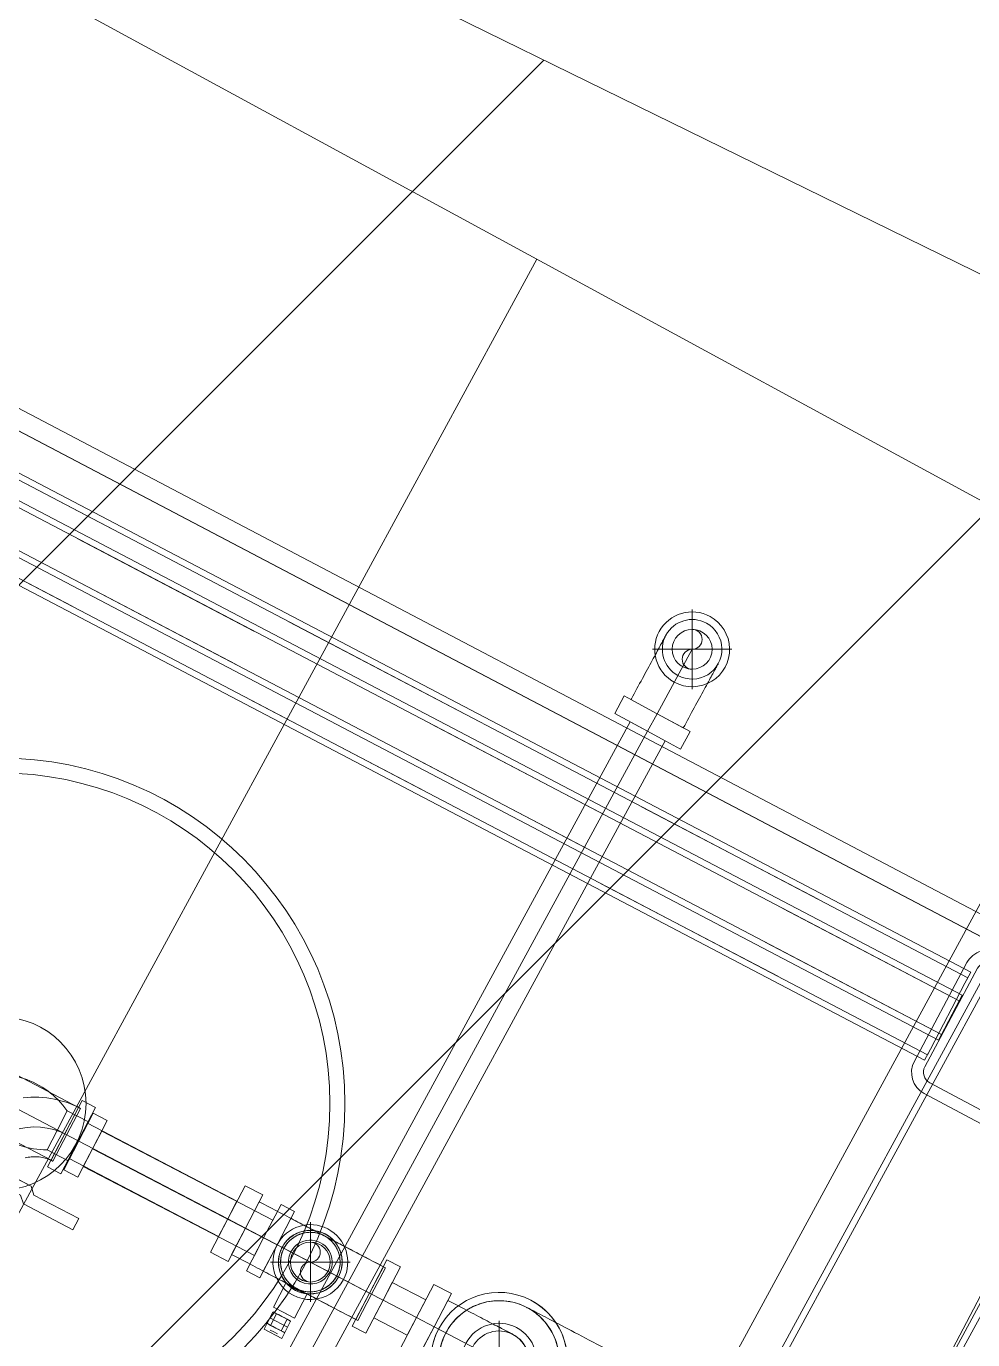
# Model space of a CAD drawing. Header units: metres. Extents: x -207 to 246, y -187 to 169.
# Drawn here: x 11.99 to 12.465, y 98.715 to 99.375 of the extents above; entities that cross this region are included whole.
import ezdxf

# ---------------------------------------------------------------- set-up
doc = ezdxf.new("R2010")
doc.units = ezdxf.units.M
doc.linetypes.add('Hidden', pattern=[0.007144, 0.004763, -0.002381])
for name, color, linetype, lineweight in [('A-FLOR', 7, 'Continuous', 9), ('A-ROOF', 7, 'Continuous', 9), ('A-ROOF-PATT', 7, 'Continuous', 9), ('E-ELEC-EQPM', 7, 'Continuous', 9), ('I-WALL', 7, 'Continuous', 9), ('M-EQPM', 7, 'Continuous', 9), ('P-PIPE', 7, 'Continuous', 9), ('P-PIPE-CNTR', 7, 'Continuous', 9), ('S-BEAM', 7, 'Continuous', 9), ('S-COLS', 7, 'Continuous', 9)]:
    doc.layers.add(name, color=color, linetype=linetype, lineweight=lineweight)
doc.layers.add('PR10-ARQ-PL-001-Emplazamiento-C-1_dwg', color=7, linetype='Continuous', lineweight=9, true_color=0x767676)

# ---------------------------------------------------------------- blocks, each defined once
blk = doc.blocks.new('FCA_N_Columna de acero - 80 x 80 mm-2117978-PLANTA SUPERFICIES')
at = {"layer": 'S-COLS'}
for p, q in [((-0.028, 0.04), (0.028, 0.04)), ((-0.028, 0.04), (0.028, 0.04)), ((0.028, 0.034), (-0.028, 0.034)), ((0.028, 0.034), (-0.028, 0.034)), ((-0.04, -0.028), (-0.04, 0.028)), ((-0.04, -0.028), (-0.04, 0.028)), ((-0.034, 0.028), (-0.034, -0.028)), ((-0.034, 0.028), (-0.034, -0.028)), ((0.034, -0.028), (0.034, 0.028)), ((0.034, -0.028), (0.034, 0.028)), ((0.04, 0.028), (0.04, -0.028)), ((0.04, 0.028), (0.04, -0.028)), ((-0.028, -0.034), (0.028, -0.034)), ((-0.028, -0.034), (0.028, -0.034)), ((0.028, -0.04), (-0.028, -0.04)), ((0.028, -0.04), (-0.028, -0.04))]:
    blk.add_line(p, q, dxfattribs=at)
for centre, radius, start, end in [((-0.028, 0.028), 0.012, 90, 180), ((-0.028, 0.028), 0.012, 90, 180), ((0.028, 0.028), 0.012, 360, 90), ((0.028, 0.028), 0.012, 360, 90), ((-0.028, 0.028), 0.006, 90, 180), ((-0.028, 0.028), 0.006, 90, 180), ((0.028, 0.028), 0.006, 360, 90), ((0.028, 0.028), 0.006, 360, 90), ((-0.028, -0.028), 0.012, 180, 270), ((-0.028, -0.028), 0.012, 180, 270), ((-0.028, -0.028), 0.006, 180, 270), ((-0.028, -0.028), 0.006, 180, 270), ((0.028, -0.028), 0.012, 270, 360), ((0.028, -0.028), 0.006, 270, 360), ((0.028, -0.028), 0.012, 270, 360), ((0.028, -0.028), 0.006, 270, 360)]:
    blk.add_arc(centre, radius, start, end, dxfattribs=at)
blk = doc.blocks.new('M_HSS Rectangular - HSS50_8X25_4X3_2-2119583-PLANTA SUPERFICIES')
at = {"layer": 'S-BEAM'}
for p, q in [((1.1933, 0.0127), (-1.1918, 0.0127)), ((1.1933, 0.00952), (-1.1918, 0.00952)), ((1.1933, 0.00634), (1.1933, 0.0127)), ((1.1933, 0.00634), (1.1933, 0.0127)), ((1.1933, 0.00952), (1.1933, 0.00634)), ((1.1933, 0.00952), (1.1933, 0.00634)), ((1.1933, -0.00634), (1.1933, 0.00634)), ((1.1933, 0.00634), (1.1933, -0.00634)), ((1.1933, 0.00634), (1.1933, -0.00634)), ((1.1933, -0.00634), (1.1933, 0.00634)), ((1.1933, -0.0127), (1.1933, -0.00634)), ((1.1933, -0.0127), (1.1933, -0.00634)), ((1.1933, -0.00634), (1.1933, -0.00952)), ((1.1933, -0.00634), (1.1933, -0.00952)), ((-1.1918, -0.00952), (1.1933, -0.00952)), ((-1.1918, -0.0127), (1.1933, -0.0127))]:
    blk.add_line(p, q, dxfattribs=at)
at = {"layer": 'S-BEAM', "linetype": 'Hidden'}
for p, q in [((1.1933, 0.00952), (-1.1918, 0.00952)), ((1.1933, -0.00952), (-1.1918, -0.00952))]:
    blk.add_line(p, q, dxfattribs=at)
blk = doc.blocks.new('M_HSS Rectangular - 8 x 8 cm-V72-PLANTA SUPERFICIES')
at = {"layer": 'S-BEAM'}
for p, q in [((12.58922, 99.11646), (11.43282, 96.9891)), ((12.5891, 99.10958), (11.43269, 96.98221)), ((11.49739, 96.94704), (12.65379, 99.07441)), ((11.5031, 96.95089), (12.65951, 99.07826))]:
    blk.add_line(p, q, dxfattribs=at)
blk = doc.blocks.new('M_HSS Rectangular - 5 x 5 cm-2120839-PLANTA SUPERFICIES')
at = {"layer": 'S-BEAM'}
for p, q in [((1.1932, 0.025), (-1.1917, 0.025)), ((-1.1917, 0.025), (-1.1917, 0.01864)), ((-1.1917, 0.025), (-1.1917, 0.01864)), ((1.1932, 0.02182), (-1.1917, 0.02182)), ((-1.1917, 0.01864), (-1.1917, 0.02182)), ((-1.1917, 0.01864), (-1.1917, 0.02182)), ((-1.1917, -0.01864), (-1.1917, 0.01864)), ((-1.1917, 0.01864), (-1.1917, -0.01864)), ((-1.1917, 0.01864), (-1.1917, -0.01864)), ((-1.1917, -0.01864), (-1.1917, 0.01864)), ((-1.1917, -0.01864), (-1.1917, -0.025)), ((-1.1917, -0.01864), (-1.1917, -0.025)), ((-1.1917, -0.02182), (-1.1917, -0.01864)), ((-1.1917, -0.02182), (-1.1917, -0.01864)), ((-1.1917, -0.02182), (1.1932, -0.02182)), ((-1.1917, -0.025), (1.1932, -0.025))]:
    blk.add_line(p, q, dxfattribs=at)
at = {"layer": 'S-BEAM', "linetype": 'Hidden'}
for p, q in [((1.1932, 0.02182), (-1.1917, 0.02182)), ((1.1932, -0.02182), (-1.1917, -0.02182))]:
    blk.add_line(p, q, dxfattribs=at)
blk = doc.blocks.new('Plastico - Codo - PL - Codo-V77-PLANTA SUPERFICIES')
at = {"layer": 'P-PIPE'}
for p, q in [((12.0994, 98.79275), (12.09069, 98.77609)), ((12.10826, 98.78812), (12.0994, 98.79275)), ((12.09956, 98.77146), (12.10826, 98.78812)), ((12.10648, 98.78471), (12.09956, 98.77146)), ((12.09069, 98.77609), (12.08199, 98.75943)), ((12.09085, 98.75479), (12.09956, 98.77146)), ((12.09956, 98.77146), (12.09263, 98.75821)), ((12.08199, 98.75943), (12.09085, 98.75479))]:
    blk.add_line(p, q, dxfattribs=at)
at = {"layer": 'P-PIPE', "flags": 128}
for points in [[(12.10648, 98.78471), (12.10779, 98.78402), (12.10909, 98.78334), (12.11039, 98.78267), (12.11168, 98.78199), (12.11296, 98.78132), (12.11424, 98.78065), (12.1155, 98.77999), (12.11675, 98.77934), (12.11798, 98.7787), (12.11919, 98.77807), (12.12038, 98.77744), (12.12155, 98.77683), (12.12269, 98.77624), (12.12381, 98.77565), (12.1249, 98.77508), (12.12597, 98.77452), (12.127, 98.77399), (12.128, 98.77346), (12.12896, 98.77296), (12.12989, 98.77248), (12.13078, 98.77201), (12.13163, 98.77157), (12.13244, 98.77114), (12.13321, 98.77074), (12.13394, 98.77036), (12.13462, 98.77), (12.13526, 98.76967), (12.13585, 98.76936), (12.1364, 98.76908), (12.13689, 98.76882), (12.13734, 98.76858), (12.13774, 98.76837), (12.13809, 98.76819), (12.13839, 98.76803), (12.13863, 98.76791), (12.13883, 98.7678), (12.13898, 98.76773), (12.13907, 98.76768), (12.13911, 98.76766)], [(12.11894, 98.76133), (12.11922, 98.76186), (12.11953, 98.76237), (12.11986, 98.76287), (12.12021, 98.76335), (12.12058, 98.76383), (12.12096, 98.76428), (12.12137, 98.76472), (12.12179, 98.76515), (12.12222, 98.76555), (12.12268, 98.76594), (12.12315, 98.76632), (12.12363, 98.76667), (12.12413, 98.767), (12.12464, 98.76731), (12.12516, 98.7676), (12.12569, 98.76787), (12.12624, 98.76812), (12.12679, 98.76835), (12.12735, 98.76855), (12.12792, 98.76874), (12.1285, 98.76889), (12.12908, 98.76903), (12.12967, 98.76914), (12.13026, 98.76923), (12.13085, 98.7693), (12.13145, 98.76934), (12.13205, 98.76936), (12.13265, 98.76935), (12.13324, 98.76932), (12.13384, 98.76927), (12.13443, 98.76919), (12.13502, 98.76909), (12.1356, 98.76896), (12.13618, 98.76881), (12.13676, 98.76864), (12.13732, 98.76845), (12.13788, 98.76823), (12.13843, 98.76799), (12.13897, 98.76773), (12.13911, 98.76766)], [(12.13911, 98.76766), (12.13963, 98.76737), (12.14015, 98.76706), (12.14065, 98.76673), (12.14113, 98.76638), (12.1416, 98.76602), (12.14206, 98.76563), (12.1425, 98.76523), (12.14293, 98.76481), (12.14333, 98.76437), (12.14372, 98.76392), (12.14409, 98.76345), (12.14445, 98.76296), (12.14478, 98.76247), (12.14509, 98.76196), (12.14538, 98.76143), (12.14565, 98.7609), (12.1459, 98.76036), (12.14613, 98.7598), (12.14633, 98.75924), (12.14651, 98.75867), (12.14667, 98.7581), (12.14681, 98.75751), (12.14692, 98.75693), (12.14701, 98.75633), (12.14708, 98.75574), (12.14712, 98.75514), (12.14714, 98.75455), (12.14713, 98.75395), (12.1471, 98.75335), (12.14704, 98.75276), (12.14697, 98.75216), (12.14686, 98.75157), (12.14674, 98.75099), (12.14659, 98.75041), (12.14642, 98.74984), (12.14623, 98.74927), (12.14601, 98.74871), (12.14577, 98.74817), (12.14551, 98.74763), (12.14544, 98.74748)], [(12.12526, 98.74116), (12.12524, 98.74117), (12.12516, 98.74121), (12.12503, 98.74128), (12.12485, 98.74137), (12.12461, 98.7415), (12.12433, 98.74165), (12.12399, 98.74182), (12.12361, 98.74202), (12.12317, 98.74225), (12.12269, 98.7425), (12.12215, 98.74278), (12.12158, 98.74308), (12.12095, 98.74341), (12.12028, 98.74376), (12.11956, 98.74413), (12.11881, 98.74453), (12.118, 98.74495), (12.11716, 98.74539), (12.11628, 98.74585), (12.11537, 98.74633), (12.11441, 98.74683), (12.11342, 98.74734), (12.1124, 98.74788), (12.11135, 98.74843), (12.11026, 98.74899), (12.10915, 98.74958), (12.10801, 98.75017), (12.10685, 98.75078), (12.10566, 98.7514), (12.10446, 98.75203), (12.10323, 98.75267), (12.10199, 98.75332), (12.10073, 98.75398), (12.09946, 98.75464), (12.09818, 98.75531), (12.09689, 98.75598), (12.09559, 98.75666), (12.09429, 98.75734), (12.09299, 98.75802), (12.09263, 98.75821)], [(12.12526, 98.74116), (12.12474, 98.74144), (12.12423, 98.74175), (12.12373, 98.74208), (12.12324, 98.74243), (12.12277, 98.7428), (12.12231, 98.74318), (12.12187, 98.74359), (12.12145, 98.74401), (12.12104, 98.74445), (12.12065, 98.7449), (12.12028, 98.74537), (12.11993, 98.74585), (12.11959, 98.74635), (12.11928, 98.74686), (12.11899, 98.74738), (12.11872, 98.74791), (12.11847, 98.74846), (12.11824, 98.74901), (12.11804, 98.74957), (12.11786, 98.75014), (12.1177, 98.75072), (12.11756, 98.7513), (12.11745, 98.75189), (12.11736, 98.75248), (12.1173, 98.75307), (12.11725, 98.75367), (12.11724, 98.75427), (12.11724, 98.75487), (12.11727, 98.75546), (12.11733, 98.75606), (12.11741, 98.75665), (12.11751, 98.75724), (12.11763, 98.75783), (12.11778, 98.75841), (12.11795, 98.75898), (12.11815, 98.75954), (12.11836, 98.7601), (12.1186, 98.76065), (12.11886, 98.76119), (12.11894, 98.76133)], [(12.14544, 98.74748), (12.14515, 98.74696), (12.14484, 98.74645), (12.14451, 98.74595), (12.14416, 98.74546), (12.1438, 98.74499), (12.14341, 98.74453), (12.14301, 98.74409), (12.14259, 98.74367), (12.14215, 98.74326), (12.14169, 98.74287), (12.14123, 98.7425), (12.14074, 98.74215), (12.14024, 98.74181), (12.13973, 98.7415), (12.13921, 98.74121), (12.13868, 98.74094), (12.13814, 98.74069), (12.13758, 98.74046), (12.13702, 98.74026), (12.13645, 98.74008), (12.13587, 98.73992), (12.13529, 98.73978), (12.1347, 98.73967), (12.13411, 98.73958), (12.13352, 98.73952), (12.13292, 98.73948), (12.13232, 98.73946), (12.13173, 98.73946), (12.13113, 98.73949), (12.13053, 98.73955), (12.12994, 98.73963), (12.12935, 98.73973), (12.12877, 98.73985), (12.12819, 98.74), (12.12762, 98.74017), (12.12705, 98.74037), (12.12649, 98.74058), (12.12594, 98.74082), (12.12541, 98.74108), (12.12526, 98.74116)]]:
    blk.add_lwpolyline(points, dxfattribs=at)
at = {"layer": 'P-PIPE'}
for radius, start, end in [(0.0188, 332.41132, 152.41132), (0.0188, 332.41132, 152.41132), (0.01495, 332.41132, 152.41132), (0.0188, 152.41132, 332.41132), (0.0188, 152.41132, 332.41132), (0.01495, 152.41132, 332.41132)]:
    blk.add_arc((12.13219, 98.75441), radius, start, end, dxfattribs=at)
blk = doc.blocks.new('Plastico - Codo - PL - Codo-V78-PLANTA SUPERFICIES')
at = {"layer": 'P-PIPE'}
for p, q in [((12.19418, 98.74322), (12.18548, 98.72656)), ((12.20305, 98.73859), (12.19418, 98.74322)), ((12.19434, 98.72193), (12.20305, 98.73859)), ((12.20126, 98.73518), (12.19434, 98.72193)), ((12.18548, 98.72656), (12.17677, 98.7099)), ((12.18563, 98.70527), (12.19434, 98.72193)), ((12.19434, 98.72193), (12.18742, 98.70868)), ((12.17677, 98.7099), (12.18563, 98.70527))]:
    blk.add_line(p, q, dxfattribs=at)
at = {"layer": 'P-PIPE', "flags": 128}
for points in [[(12.23389, 98.71813), (12.23387, 98.71814), (12.23379, 98.71818), (12.23366, 98.71825), (12.23348, 98.71835), (12.23324, 98.71847), (12.23296, 98.71862), (12.23262, 98.71879), (12.23224, 98.719), (12.2318, 98.71922), (12.23132, 98.71948), (12.23079, 98.71975), (12.23021, 98.72006), (12.22958, 98.72038), (12.22891, 98.72073), (12.22819, 98.72111), (12.22744, 98.7215), (12.22664, 98.72192), (12.22579, 98.72236), (12.22491, 98.72282), (12.224, 98.7233), (12.22304, 98.7238), (12.22205, 98.72432), (12.22103, 98.72485), (12.21998, 98.7254), (12.21889, 98.72597), (12.21778, 98.72655), (12.21664, 98.72714), (12.21548, 98.72775), (12.21429, 98.72837), (12.21309, 98.729), (12.21186, 98.72964), (12.21062, 98.73029), (12.20936, 98.73095), (12.20809, 98.73161), (12.20681, 98.73228), (12.20552, 98.73296), (12.20422, 98.73363), (12.20292, 98.73431), (12.20162, 98.73499), (12.20126, 98.73518)], [(12.18742, 98.70868), (12.18872, 98.708), (12.19003, 98.70732), (12.19132, 98.70664), (12.19262, 98.70596), (12.1939, 98.70529), (12.19517, 98.70463), (12.19643, 98.70397), (12.19768, 98.70332), (12.19891, 98.70267), (12.20012, 98.70204), (12.20132, 98.70142), (12.20248, 98.70081), (12.20363, 98.70021), (12.20475, 98.69962), (12.20584, 98.69905), (12.2069, 98.6985), (12.20793, 98.69796), (12.20893, 98.69744), (12.2099, 98.69693), (12.21082, 98.69645), (12.21171, 98.69598), (12.21257, 98.69554), (12.21338, 98.69511), (12.21415, 98.69471), (12.21487, 98.69433), (12.21556, 98.69398), (12.21619, 98.69364), (12.21679, 98.69333), (12.21733, 98.69305), (12.21783, 98.69279), (12.21828, 98.69255), (12.21868, 98.69235), (12.21902, 98.69216), (12.21932, 98.69201), (12.21957, 98.69188), (12.21977, 98.69177), (12.21991, 98.6917), (12.22, 98.69165), (12.22004, 98.69163)]]:
    blk.add_lwpolyline(points, dxfattribs=at)
at = {"layer": 'P-PIPE'}
for radius, start, end in [(0.0188, 332.41132, 152.41132), (0.0188, 332.41132, 152.41132), (0.01495, 332.41132, 152.41132), (0.0188, 152.41132, 332.41132), (0.0188, 152.41132, 332.41132), (0.01495, 152.41132, 332.41132)]:
    blk.add_arc((12.22697, 98.70488), radius, start, end, dxfattribs=at)
blk = doc.blocks.new('Plastico - Codo - PL - Codo-2167940-PLANTA SUPERFICIES')
at = {"layer": 'P-PIPE'}
for p, q in [((12.29493, 98.70808), (12.27904, 98.67767)), ((12.31182, 98.69926), (12.29493, 98.70808)), ((12.29301, 98.7044), (12.27904, 98.67767)), ((12.29592, 98.66885), (12.31182, 98.69926)), ((12.27904, 98.67767), (12.26315, 98.64726)), ((12.27904, 98.67767), (12.26507, 98.65094)), ((12.28003, 98.63843), (12.29592, 98.66885)), ((12.26315, 98.64726), (12.28003, 98.63843))]:
    blk.add_line(p, q, dxfattribs=at)
at = {"layer": 'P-PIPE', "flags": 128}
for points in [[(12.20024, 98.71885), (12.20082, 98.71991), (12.20144, 98.72094), (12.2021, 98.72195), (12.2028, 98.72293), (12.20354, 98.72388), (12.20432, 98.7248), (12.20514, 98.72569), (12.20599, 98.72655), (12.20687, 98.72737), (12.20779, 98.72816), (12.20873, 98.7289), (12.20971, 98.72961), (12.21071, 98.73028), (12.21174, 98.73091), (12.21279, 98.7315), (12.21387, 98.73205), (12.21497, 98.73255), (12.21608, 98.73301), (12.21722, 98.73342), (12.21837, 98.73379), (12.21953, 98.73411), (12.2207, 98.73438), (12.22189, 98.73461), (12.22308, 98.73479), (12.22428, 98.73492), (12.22548, 98.73501), (12.22669, 98.73504), (12.2279, 98.73503), (12.2291, 98.73497), (12.2303, 98.73486), (12.2315, 98.7347), (12.23269, 98.7345), (12.23387, 98.73424), (12.23504, 98.73394), (12.23619, 98.7336), (12.23733, 98.73321), (12.23846, 98.73277), (12.23956, 98.73229), (12.24065, 98.73176), (12.24094, 98.73161)], [(12.24094, 98.73161), (12.242, 98.73103), (12.24303, 98.73041), (12.24404, 98.72975), (12.24502, 98.72905), (12.24597, 98.7283), (12.24689, 98.72753), (12.24778, 98.72671), (12.24864, 98.72586), (12.24946, 98.72498), (12.25025, 98.72406), (12.25099, 98.72312), (12.2517, 98.72214), (12.25237, 98.72114), (12.253, 98.72011), (12.25359, 98.71906), (12.25414, 98.71798), (12.25464, 98.71688), (12.2551, 98.71577), (12.25551, 98.71463), (12.25588, 98.71348), (12.2562, 98.71232), (12.25647, 98.71115), (12.2567, 98.70996), (12.25688, 98.70877), (12.25701, 98.70757), (12.2571, 98.70637), (12.25713, 98.70516), (12.25712, 98.70395), (12.25706, 98.70275), (12.25695, 98.70155), (12.25679, 98.70035), (12.25658, 98.69916), (12.25633, 98.69798), (12.25603, 98.69681), (12.25569, 98.69566), (12.2553, 98.69452), (12.25486, 98.69339), (12.25438, 98.69229), (12.25385, 98.6912), (12.2537, 98.69091)], [(12.24094, 98.73161), (12.24098, 98.73159), (12.2411, 98.73153), (12.24131, 98.73142), (12.2416, 98.73126), (12.24198, 98.73107), (12.24243, 98.73083), (12.24297, 98.73055), (12.24358, 98.73023), (12.24428, 98.72987), (12.24505, 98.72946), (12.2459, 98.72902), (12.24682, 98.72854), (12.24782, 98.72802), (12.24889, 98.72746), (12.25003, 98.72686), (12.25124, 98.72623), (12.25252, 98.72556), (12.25386, 98.72486), (12.25527, 98.72413), (12.25673, 98.72336), (12.25825, 98.72256), (12.25983, 98.72174), (12.26146, 98.72089), (12.26315, 98.72001), (12.26487, 98.7191), (12.26665, 98.71818), (12.26847, 98.71723), (12.27032, 98.71626), (12.27221, 98.71527), (12.27414, 98.71426), (12.2761, 98.71324), (12.27808, 98.7122), (12.28009, 98.71116), (12.28211, 98.7101), (12.28416, 98.70903), (12.28622, 98.70795), (12.28829, 98.70687), (12.29036, 98.70579), (12.29245, 98.7047), (12.29301, 98.7044)], [(12.213, 98.67815), (12.21194, 98.67873), (12.21091, 98.67935), (12.2099, 98.68001), (12.20892, 98.68071), (12.20797, 98.68145), (12.20705, 98.68223), (12.20616, 98.68305), (12.2053, 98.6839), (12.20448, 98.68478), (12.20369, 98.6857), (12.20294, 98.68664), (12.20223, 98.68762), (12.20156, 98.68862), (12.20093, 98.68965), (12.20035, 98.6907), (12.1998, 98.69178), (12.1993, 98.69288), (12.19884, 98.69399), (12.19843, 98.69513), (12.19806, 98.69628), (12.19774, 98.69744), (12.19747, 98.69861), (12.19724, 98.6998), (12.19706, 98.70099), (12.19693, 98.70219), (12.19684, 98.70339), (12.19681, 98.7046), (12.19682, 98.70581), (12.19688, 98.70701), (12.19699, 98.70821), (12.19715, 98.70941), (12.19735, 98.7106), (12.19761, 98.71178), (12.19791, 98.71295), (12.19825, 98.7141), (12.19864, 98.71524), (12.19908, 98.71637), (12.19956, 98.71747), (12.20009, 98.71856), (12.20024, 98.71885)], [(12.2537, 98.69091), (12.25312, 98.68985), (12.2525, 98.68882), (12.25184, 98.68781), (12.25114, 98.68683), (12.25039, 98.68588), (12.24962, 98.68496), (12.2488, 98.68407), (12.24795, 98.68321), (12.24707, 98.68239), (12.24615, 98.6816), (12.24521, 98.68085), (12.24423, 98.68014), (12.24323, 98.67947), (12.2422, 98.67884), (12.24115, 98.67826), (12.24007, 98.67771), (12.23897, 98.67721), (12.23786, 98.67675), (12.23672, 98.67634), (12.23557, 98.67597), (12.23441, 98.67565), (12.23324, 98.67538), (12.23205, 98.67515), (12.23086, 98.67497), (12.22966, 98.67484), (12.22846, 98.67475), (12.22725, 98.67472), (12.22604, 98.67473), (12.22484, 98.67479), (12.22364, 98.6749), (12.22244, 98.67506), (12.22125, 98.67526), (12.22007, 98.67552), (12.2189, 98.67582), (12.21775, 98.67616), (12.21661, 98.67655), (12.21548, 98.67699), (12.21438, 98.67747), (12.21329, 98.678), (12.213, 98.67815)], [(12.26507, 98.65094), (12.26299, 98.65203), (12.26091, 98.65311), (12.25884, 98.6542), (12.25677, 98.65527), (12.25473, 98.65634), (12.25269, 98.65741), (12.25068, 98.65846), (12.24869, 98.6595), (12.24673, 98.66052), (12.24479, 98.66153), (12.24289, 98.66253), (12.24103, 98.6635), (12.2392, 98.66446), (12.23741, 98.66539), (12.23567, 98.6663), (12.23397, 98.66719), (12.23233, 98.66805), (12.23074, 98.66888), (12.2292, 98.66968), (12.22772, 98.67046), (12.2263, 98.6712), (12.22494, 98.67191), (12.22364, 98.67259), (12.22242, 98.67323), (12.22126, 98.67383), (12.22017, 98.6744), (12.21915, 98.67493), (12.2182, 98.67543), (12.21733, 98.67588), (12.21654, 98.6763), (12.21582, 98.67667), (12.21519, 98.677), (12.21463, 98.6773), (12.21415, 98.67754), (12.21376, 98.67775), (12.21345, 98.67791), (12.21321, 98.67803), (12.21307, 98.67811), (12.213, 98.67814)]]:
    blk.add_lwpolyline(points, dxfattribs=at)
at = {"layer": 'P-PIPE'}
for radius, start, end in [(0.03432, 332.41132, 152.41132), (0.03432, 332.41132, 152.41132), (0.03016, 332.41132, 152.41132), (0.03432, 152.41132, 332.41132), (0.03432, 152.41132, 332.41132), (0.03016, 152.41132, 332.41132)]:
    blk.add_arc((12.22697, 98.70488), radius, start, end, dxfattribs=at)
blk = doc.blocks.new('Plastico - Reducción - PL - Reducción-2167946-PLANTA SUPERFICIES')
at = {"layer": 'P-PIPE'}
for radius, start, end in [(0.03432, 62.41132, 242.41132), (0.03432, 62.41132, 242.41132), (0.03016, 62.41132, 242.41132), (0.03432, 242.41132, 62.41132), (0.03432, 242.41132, 62.41132), (0.03016, 242.41132, 62.41132), (0.0188, 332.41132, 152.41132), (0.0188, 332.41132, 152.41132), (0.01495, 62.41132, 242.41132), (0.01495, 242.41132, 62.41132), (0.0188, 152.41132, 332.41132), (0.0188, 152.41132, 332.41132)]:
    blk.add_arc((12.22697, 98.70488), radius, start, end, dxfattribs=at)
blk = doc.blocks.new('M_Ball Valve - 50-150 mm - 20 mm-2169403-PLANTA SUPERFICIES')
at = {"layer": 'P-PIPE'}
for p, q in [((11.95918, 98.86237), (11.95181, 98.84817)), ((11.9589, 98.84448), (11.96628, 98.85868)), ((11.96628, 98.85868), (11.95918, 98.86237)), ((11.9589, 98.84448), (11.96398, 98.85425)), ((11.97462, 98.84872), (11.96398, 98.85425)), ((11.95181, 98.84817), (11.94443, 98.83397)), ((11.95153, 98.83029), (11.9589, 98.84448)), ((11.95383, 98.83472), (11.9589, 98.84448)), ((11.97462, 98.84872), (11.96955, 98.83895)), ((11.96955, 98.83895), (11.96448, 98.82919)), ((11.94443, 98.83397), (11.95153, 98.83029)), ((11.95383, 98.83472), (11.96448, 98.82919)), ((12.01012, 98.83028), (12.00505, 98.82052)), ((12.02077, 98.82475), (12.01012, 98.83028)), ((12.02308, 98.82918), (12.0157, 98.81498)), ((12.02077, 98.82475), (12.0157, 98.81498)), ((12.0228, 98.8113), (12.03017, 98.8255)), ((12.03017, 98.8255), (12.02308, 98.82918)), ((11.97483, 98.81873), (11.9688, 98.80712)), ((12.00505, 98.82052), (11.99998, 98.81075)), ((11.97944, 98.80159), (11.98548, 98.8132)), ((11.99998, 98.81075), (12.01063, 98.80522)), ((12.0157, 98.81498), (12.00833, 98.80079)), ((12.0157, 98.81498), (12.01063, 98.80522)), ((12.01542, 98.7971), (12.0228, 98.8113)), ((11.9688, 98.80712), (11.97944, 98.80159)), ((11.9688, 98.80712), (11.97944, 98.80159)), ((11.97311, 98.8024), (11.97044, 98.80378)), ((11.97311, 98.8024), (11.97044, 98.80378)), ((11.97589, 98.80343), (11.97234, 98.80528)), ((11.97589, 98.80343), (11.97234, 98.80528)), ((11.9674, 98.79793), (11.97006, 98.79654)), ((11.9674, 98.79793), (11.97006, 98.79654)), ((11.96829, 98.79747), (11.97184, 98.79562)), ((11.96829, 98.79747), (11.97184, 98.79562)), ((11.97311, 98.8024), (11.97006, 98.79654)), ((11.97006, 98.79654), (11.97311, 98.8024)), ((11.97012, 98.79666), (11.97305, 98.80229)), ((11.97305, 98.80229), (11.97012, 98.79666)), ((11.97488, 98.80148), (11.97133, 98.80332)), ((11.97488, 98.80148), (11.97133, 98.80332)), ((11.97311, 98.8024), (11.97305, 98.80229)), ((11.97305, 98.80229), (11.97311, 98.8024)), ((11.99196, 98.79247), (11.97305, 98.80229)), ((11.97311, 98.8024), (11.99202, 98.79258)), ((12.00833, 98.80079), (12.01542, 98.7971)), ((11.96727, 98.79551), (11.97082, 98.79367)), ((11.96727, 98.79551), (11.97082, 98.79367)), ((11.97012, 98.79666), (11.97006, 98.79654)), ((11.97006, 98.79654), (11.97012, 98.79666)), ((11.97006, 98.79654), (11.98664, 98.78793)), ((11.9867, 98.78804), (11.97012, 98.79666)), ((11.99196, 98.79247), (11.99337, 98.78802)), ((11.99337, 98.78802), (11.99196, 98.79247)), ((11.9867, 98.78804), (11.98811, 98.78359)), ((11.98811, 98.78359), (11.9867, 98.78804)), ((11.98811, 98.78359), (12.01297, 98.77068)), ((12.01297, 98.77068), (11.98811, 98.78359)), ((11.99337, 98.78802), (12.0159, 98.77632)), ((12.0159, 98.77632), (11.99337, 98.78802)), ((12.01297, 98.77068), (12.0159, 98.77632)), ((12.0159, 98.77632), (12.01297, 98.77068))]:
    blk.add_line(p, q, dxfattribs=at)
at = {"layer": 'P-PIPE', "flags": 128}
for points in [[(11.97462, 98.84872), (11.97634, 98.84869), (11.97806, 98.84859), (11.97977, 98.84843), (11.98148, 98.8482), (11.98317, 98.8479), (11.98485, 98.84753), (11.98652, 98.8471), (11.98816, 98.8466), (11.98979, 98.84603), (11.99139, 98.8454), (11.99296, 98.84471), (11.9945, 98.84395), (11.99602, 98.84313), (11.9975, 98.84225), (11.99894, 98.84132), (12.00034, 98.84033), (12.00171, 98.83928), (12.00303, 98.83818), (12.0043, 98.83702), (12.00553, 98.83582), (12.00671, 98.83457), (12.00784, 98.83327), (12.00891, 98.83193), (12.00994, 98.83054), (12.01012, 98.83028)], [(11.97483, 98.81873), (11.97345, 98.81976), (11.97211, 98.82084), (11.97081, 98.82197), (11.96957, 98.82316), (11.96837, 98.82439), (11.96722, 98.82567), (11.96612, 98.82699), (11.96508, 98.82836), (11.96448, 98.82919)], [(11.99998, 98.81075), (11.99826, 98.81078), (11.99654, 98.81088), (11.99483, 98.81104), (11.99313, 98.81127), (11.99143, 98.81157), (11.98975, 98.81194), (11.98809, 98.81237), (11.98644, 98.81287), (11.98548, 98.8132)]]:
    blk.add_lwpolyline(points, dxfattribs=at)
at = {"layer": 'P-PIPE'}
for points, knots in [([(11.98548, 98.8132), (11.98548, 98.8132), (11.98543, 98.81325), (11.98522, 98.81343), (11.98493, 98.81367), (11.98463, 98.81392), (11.98438, 98.81412), (11.98409, 98.81434), (11.98378, 98.81457), (11.98345, 98.81482), (11.98308, 98.81508), (11.98269, 98.81534), (11.98229, 98.81561), (11.98186, 98.81587), (11.98127, 98.81622), (11.9805, 98.81664), (11.97956, 98.81711), (11.97878, 98.81744), (11.97818, 98.81768), (11.97774, 98.81785), (11.97732, 98.818), (11.97693, 98.81814), (11.97655, 98.81825), (11.97621, 98.81836), (11.9759, 98.81845), (11.97553, 98.81855), (11.97516, 98.81865), (11.97489, 98.81872), (11.97483, 98.81874), (11.97483, 98.81873)], [-1, -1, -1, -1, -0.944444, -0.888889, -0.833333, -0.805556, -0.777778, -0.75, -0.722222, -0.694444, -0.666667, -0.638889, -0.611111, -0.583333, -0.555556, -0.5, -0.444444, -0.388889, -0.361111, -0.333333, -0.305556, -0.277778, -0.25, -0.222222, -0.194444, -0.166667, -0.111111, -0.055556, 0, 0, 0, 0]), ([(11.97483, 98.81873), (11.97483, 98.81874), (11.97489, 98.81872), (11.97516, 98.81865), (11.97553, 98.81855), (11.9759, 98.81845), (11.97621, 98.81836), (11.97655, 98.81825), (11.97693, 98.81814), (11.97732, 98.818), (11.97774, 98.81785), (11.97818, 98.81768), (11.97878, 98.81744), (11.97956, 98.81711), (11.9805, 98.81664), (11.98127, 98.81622), (11.98186, 98.81587), (11.98229, 98.81561), (11.98269, 98.81534), (11.98308, 98.81508), (11.98345, 98.81482), (11.98378, 98.81457), (11.98409, 98.81434), (11.98438, 98.81412), (11.98463, 98.81392), (11.98493, 98.81367), (11.98522, 98.81343), (11.98543, 98.81325), (11.98548, 98.8132), (11.98548, 98.8132)], [-1, -1, -1, -1, -0.944444, -0.888889, -0.833333, -0.805556, -0.777778, -0.75, -0.722222, -0.694444, -0.666667, -0.638889, -0.611111, -0.555556, -0.5, -0.444444, -0.416667, -0.388889, -0.361111, -0.333333, -0.305556, -0.277778, -0.25, -0.222222, -0.194444, -0.166667, -0.111111, -0.055556, 0, 0, 0, 0])]:
    blk.add_open_spline(points, degree=3, knots=knots, dxfattribs=at)
blk = doc.blocks.new('M_Ball Valve - 50-150 mm - 20 mm-V84-PLANTA SUPERFICIES')
at = {"layer": 'P-PIPE'}
for p, q in [((11.81739, 98.90235), (11.81078, 98.8902)), ((11.82133, 98.88447), (11.82793, 98.89662)), ((11.81078, 98.8902), (11.81606, 98.88733)), ((11.80898, 98.88478), (11.80594, 98.8792)), ((11.81055, 98.88768), (11.80752, 98.8821)), ((11.81055, 98.88768), (11.80898, 98.88478)), ((11.81776, 98.88), (11.80898, 98.88478)), ((11.80898, 98.88478), (11.81776, 98.88)), ((11.81237, 98.88683), (11.80922, 98.88103)), ((11.81055, 98.88768), (11.81237, 98.88683)), ((11.8194, 98.88301), (11.81061, 98.88779)), ((11.81501, 98.8854), (11.81237, 98.88683)), ((11.81501, 98.8854), (11.81326, 98.88635)), ((11.81501, 98.8854), (11.81326, 98.88635)), ((11.81606, 98.88733), (11.8143, 98.88829)), ((11.81449, 98.87817), (11.81764, 98.88397)), ((11.81675, 98.88445), (11.81501, 98.8854)), ((11.81675, 98.88445), (11.81501, 98.8854)), ((11.81764, 98.88397), (11.81501, 98.8854)), ((11.81606, 98.88733), (11.82133, 98.88447)), ((11.81781, 98.88638), (11.81606, 98.88733)), ((11.81631, 98.87732), (11.81934, 98.8829)), ((11.81764, 98.88397), (11.81934, 98.8829)), ((11.81776, 98.88), (11.81934, 98.8829)), ((11.80594, 98.8792), (11.80752, 98.8821)), ((11.80594, 98.8792), (11.81473, 98.87442)), ((11.81473, 98.87442), (11.80594, 98.8792)), ((11.80746, 98.88199), (11.81625, 98.87721)), ((11.80922, 98.88103), (11.80752, 98.8821)), ((11.80905, 98.87862), (11.8108, 98.87767)), ((11.80922, 98.88103), (11.81185, 98.8796)), ((11.81011, 98.88055), (11.81185, 98.8796)), ((11.81011, 98.88055), (11.81185, 98.8796)), ((11.8108, 98.87767), (11.81256, 98.87671)), ((11.81185, 98.8796), (11.8136, 98.87865)), ((11.81185, 98.8796), (11.8136, 98.87865)), ((11.81185, 98.8796), (11.81449, 98.87817)), ((11.81631, 98.87732), (11.81449, 98.87817)), ((11.81473, 98.87442), (11.81776, 98.88)), ((11.81631, 98.87732), (11.81473, 98.87442))]:
    blk.add_line(p, q, dxfattribs=at)
at = {"layer": 'P-PIPE', "flags": 128}
for points in [[(11.84371, 98.90485), (11.84401, 98.90542), (11.84428, 98.90599), (11.84452, 98.90658), (11.84475, 98.90718), (11.84495, 98.90778), (11.84512, 98.9084), (11.84527, 98.90902), (11.8454, 98.90964), (11.8455, 98.91027), (11.84557, 98.9109), (11.84562, 98.91154), (11.84564, 98.91218), (11.84564, 98.91281), (11.84562, 98.91345), (11.84556, 98.91409), (11.84549, 98.91472), (11.84538, 98.91535), (11.84526, 98.91597), (11.8451, 98.91659), (11.84493, 98.9172), (11.84472, 98.91781), (11.8445, 98.9184), (11.84425, 98.91899), (11.84398, 98.91957), (11.84368, 98.92013), (11.84336, 98.92068), (11.84302, 98.92122), (11.84266, 98.92175), (11.84228, 98.92226), (11.84188, 98.92275), (11.84146, 98.92323), (11.84102, 98.92369), (11.84056, 98.92413), (11.84008, 98.92456), (11.83959, 98.92496), (11.83908, 98.92535), (11.83856, 98.92571), (11.83802, 98.92606), (11.83747, 98.92638), (11.83691, 98.92668), (11.83634, 98.92695), (11.83575, 98.92721), (11.83516, 98.92744), (11.83455, 98.92764), (11.83394, 98.92782), (11.83332, 98.92798), (11.8327, 98.92811), (11.83207, 98.92822), (11.83144, 98.9283), (11.83081, 98.92836), (11.83017, 98.92839), (11.82953, 98.92839), (11.82889, 98.92837), (11.82826, 98.92833), (11.82763, 98.92826), (11.827, 98.92816), (11.82637, 98.92804), (11.82575, 98.92789), (11.82514, 98.92772), (11.82453, 98.92753), (11.82393, 98.92731), (11.82334, 98.92707), (11.82276, 98.9268), (11.82219, 98.92651), (11.82164, 98.9262), (11.8211, 98.92586), (11.82057, 98.92551), (11.82005, 98.92513), (11.81955, 98.92474), (11.81907, 98.92432), (11.8186, 98.92388), (11.81816, 98.92343), (11.81773, 98.92296), (11.81732, 98.92247), (11.81693, 98.92197), (11.81656, 98.92145), (11.81621, 98.92092), (11.81588, 98.92037), (11.81571, 98.92007)], [(11.81571, 98.92007), (11.81542, 98.9195), (11.81515, 98.91893), (11.8149, 98.91834), (11.81468, 98.91774), (11.81448, 98.91714), (11.81431, 98.91652), (11.81416, 98.9159), (11.81403, 98.91528), (11.81393, 98.91465), (11.81385, 98.91402), (11.81381, 98.91338), (11.81378, 98.91274), (11.81378, 98.91211), (11.81381, 98.91147), (11.81386, 98.91083), (11.81394, 98.9102), (11.81404, 98.90957), (11.81417, 98.90895), (11.81432, 98.90833), (11.8145, 98.90772), (11.8147, 98.90711), (11.81493, 98.90652), (11.81518, 98.90593), (11.81545, 98.90536), (11.81575, 98.90479), (11.81606, 98.90424), (11.8164, 98.9037), (11.81676, 98.90317), (11.81715, 98.90266), (11.81739, 98.90235)], [(11.82793, 98.89663), (11.82857, 98.89657), (11.8292, 98.89653), (11.82984, 98.89653), (11.83048, 98.89654), (11.83111, 98.89659), (11.83175, 98.89666), (11.83238, 98.89675), (11.833, 98.89687), (11.83363, 98.89701), (11.83424, 98.89718), (11.83485, 98.89738), (11.83545, 98.89759), (11.83604, 98.89783), (11.83662, 98.8981), (11.83719, 98.89839), (11.83774, 98.8987), (11.83829, 98.89903), (11.83882, 98.89938), (11.83933, 98.89976), (11.83983, 98.90015), (11.84032, 98.90057), (11.84078, 98.901), (11.84123, 98.90145), (11.84166, 98.90192), (11.84208, 98.90241), (11.84247, 98.90291), (11.84284, 98.90343), (11.84319, 98.90396), (11.84352, 98.90451), (11.84371, 98.90485)]]:
    blk.add_lwpolyline(points, dxfattribs=at)
at = {"layer": 'P-PIPE'}
for radius, start, end in [(0.016, 331.47654, 151.47654), (0.016, 331.47654, 151.47654), (0.016, 331.47654, 151.47654), (0.016, 331.47654, 151.47654), (0.011, 331.47654, 151.47654), (0.011, 331.47654, 151.47654), (0.011, 331.47654, 151.47654), (0.011, 331.47654, 151.47654), (0.016, 151.47654, 331.47654), (0.016, 151.47654, 331.47654), (0.016, 151.47654, 331.47654), (0.016, 151.47654, 331.47654), (0.011, 151.47654, 331.47654), (0.011, 151.47654, 331.47654), (0.011, 151.47654, 331.47654), (0.011, 151.47654, 331.47654)]:
    blk.add_arc((11.82971, 98.91246), radius, start, end, dxfattribs=at)
for points, knots in [([(11.8223, 98.89883), (11.822, 98.899), (11.82139, 98.89935), (11.82053, 98.89989), (11.81987, 98.90034), (11.81939, 98.90069), (11.81906, 98.90094), (11.81875, 98.90118), (11.81847, 98.90141), (11.81822, 98.90162), (11.818, 98.90181), (11.81782, 98.90197), (11.81766, 98.90211), (11.81754, 98.90222), (11.81743, 98.90232), (11.81739, 98.90235), (11.81739, 98.90235)], [-1, -1, -1, -1, -0.9444444, -0.8888889, -0.8333333, -0.8055556, -0.7777778, -0.75, -0.7222222, -0.6944444, -0.6666667, -0.6388889, -0.6111111, -0.5833333, -0.5555556, -0.5, -0.5, -0.5, -0.5]), ([(11.81739, 98.90235), (11.81739, 98.90235), (11.81744, 98.90231), (11.81761, 98.90215), (11.81782, 98.90197), (11.818, 98.90181), (11.81822, 98.90162), (11.81847, 98.90141), (11.81875, 98.90118), (11.81906, 98.90094), (11.81939, 98.90069), (11.81987, 98.90034), (11.82053, 98.89989), (11.82139, 98.89935), (11.822, 98.899), (11.8223, 98.89883)], [-0.5, -0.5, -0.5, -0.5, -0.4444444, -0.3888889, -0.3611111, -0.3333333, -0.3055556, -0.2777778, -0.25, -0.2222222, -0.1944444, -0.1666667, -0.1111111, -0.0555556, 0, 0, 0, 0]), ([(11.8223, 98.89883), (11.82261, 98.89867), (11.82324, 98.89835), (11.82416, 98.89791), (11.8249, 98.89761), (11.82545, 98.8974), (11.82585, 98.89725), (11.82621, 98.89713), (11.82656, 98.89702), (11.82687, 98.89692), (11.82714, 98.89684), (11.82738, 98.89677), (11.82765, 98.8967), (11.82787, 98.89664), (11.82793, 98.89662), (11.82793, 98.89662)], [-1, -1, -1, -1, -0.9444444, -0.8888889, -0.8333333, -0.8055556, -0.7777778, -0.75, -0.7222222, -0.6944444, -0.6666667, -0.6388889, -0.6111111, -0.5555556, -0.5, -0.5, -0.5, -0.5]), ([(11.82793, 98.89662), (11.82793, 98.89662), (11.82789, 98.89664), (11.82774, 98.89668), (11.82758, 98.89672), (11.82738, 98.89677), (11.82714, 98.89684), (11.82687, 98.89692), (11.82656, 98.89702), (11.82621, 98.89713), (11.82584, 98.89725), (11.82545, 98.8974), (11.8249, 98.89761), (11.82416, 98.89791), (11.82324, 98.89835), (11.82261, 98.89867), (11.8223, 98.89883)], [-0.5, -0.5, -0.5, -0.5, -0.4444444, -0.4166667, -0.3888889, -0.3611111, -0.3333333, -0.3055556, -0.2777778, -0.25, -0.2222222, -0.1944444, -0.1666667, -0.1111111, -0.0555556, 0, 0, 0, 0])]:
    blk.add_open_spline(points, degree=3, knots=knots, dxfattribs=at)
blk = doc.blocks.new('Mod-Gen-Bomba Oxig - Mod-Gen-Bomba Oxig-2171618-PLANTA SUPERFICIES')
at = {"layer": 'M-EQPM'}
for radius, start, end in [(0.17353, 360, 180), (0.17353, 360, 180), (0.16598, 360, 180), (0.16598, 360, 180), (0.04353, 360, 180), (0.04353, 360, 180), (0.17353, 180, 360), (0.17353, 180, 360), (0.16598, 180, 360), (0.16598, 180, 360), (0.04353, 180, 360), (0.04353, 180, 360)]:
    blk.add_arc((0, 0), radius, start, end, dxfattribs=at)
blk = doc.blocks.new('Mod-Gen-Tablero electrico 01 - Mod-Gen-Tablero electrico 01-2181935-PLANTA SUPERFICIES')
at = {"layer": 'E-ELEC-EQPM'}
for p, q in [((0.14762, 0), (-0.14762, 0)), ((-0.14762, 0), (0.14762, 0)), ((-0.14762, 0), (-0.14762, -0.2)), ((-0.14762, 0), (-0.14762, -0.2)), ((0.14762, -0.2), (0.14762, 0)), ((0.14762, 0), (0.14762, -0.2)), ((0.14762, -0.2), (-0.14762, -0.2)), ((-0.14762, -0.2), (0.14762, -0.2)), ((-0.09338, -0.2), (-0.0654, -0.2)), ((-0.06338, -0.2), (-0.0354, -0.2)), ((0.03833, -0.2), (0.06631, -0.2)), ((0.06833, -0.2), (0.09631, -0.2))]:
    blk.add_line(p, q, dxfattribs=at)
blk = doc.blocks.new('YADRAN_LASQUEMAS_ARQ_MO_006_E02_rvt-1-PLANTA SUPERFICIES')
at = {"layer": 'A-ROOF-PATT', "true_color": 0x008040}
h = blk.add_hatch(dxfattribs=at)
h.set_pattern_fill('FP_66', color=116, style=0, pattern_type=2)
h.set_pattern_definition([(241.477, (-33.576, 19.343), (0.3075189, -0.167129), [])])
h.paths.add_polyline_path([(13.59611, 95.63967), (14.80632, 97.86641), (10.40577, 100.25805), (9.63371, 98.8375), (9.67519, 98.84365), (9.79075, 98.84365), (9.79075, 97.70784), (9.85962, 97.67041), (10.96967, 97.67041), (10.96399, 97.55485), (10.94701, 97.44041), (10.9189, 97.32819), (10.87993, 97.21925), (10.84103, 97.13702), (10.96967, 97.06711)])
at = {"layer": 'A-FLOR'}
for p, q in [((10.29333, 100.0608), (14.69858, 97.74645)), ((14.69858, 97.74645), (10.29333, 100.0608))]:
    blk.add_line(p, q, dxfattribs=at)
at = {"layer": 'A-ROOF'}
for p, q in [((14.80632, 97.86641), (10.40577, 100.25805)), ((10.40577, 100.25805), (14.80632, 97.86641))]:
    blk.add_line(p, q, dxfattribs=at)
at = {"layer": 'I-WALL'}
for p, q in [((10.2981, 100.06959), (14.7122, 97.75059)), ((14.7122, 97.75059), (10.2981, 100.06959)), ((10.29333, 100.0608), (14.69858, 97.74645)), ((14.70743, 97.7418), (10.29333, 100.0608))]:
    blk.add_line(p, q, dxfattribs=at)
at = {"layer": 'P-PIPE'}
for p, q in [((12.29278, 99.02571), (12.06061, 98.59851)), ((12.30157, 99.02094), (12.29278, 99.02571)), ((12.30157, 99.02094), (12.29278, 99.02571)), ((12.07818, 98.58896), (12.31036, 99.01616)), ((12.31036, 99.01616), (12.30157, 99.02094)), ((12.31036, 99.01616), (12.30157, 99.02094)), ((12.01582, 98.83208), (11.96936, 98.85636)), ((11.95551, 98.82986), (12.00197, 98.80558)), ((12.0176, 98.83549), (12.00019, 98.80217)), ((12.0176, 98.83549), (12.00019, 98.80217)), ((12.01582, 98.83208), (12.00197, 98.80558)), ((12.01582, 98.83208), (12.00197, 98.80558)), ((12.00296, 98.80506), (12.01681, 98.83156)), ((12.00296, 98.80506), (12.01681, 98.83156)), ((12.00692, 98.79865), (12.02434, 98.83197)), ((12.00692, 98.79865), (12.02434, 98.83197)), ((12.02434, 98.83197), (12.0176, 98.83549)), ((12.02026, 98.82418), (12.01563, 98.81531)), ((12.02026, 98.82418), (12.01563, 98.81531)), ((12.09533, 98.78495), (12.02026, 98.82418)), ((12.02741, 98.82017), (12.0228, 98.8113)), ((12.02741, 98.82017), (12.0228, 98.8113)), ((12.11336, 98.77553), (12.02741, 98.82017)), ((12.01563, 98.81531), (12.011, 98.80645)), ((12.01563, 98.81531), (12.011, 98.80645)), ((12.0228, 98.8113), (12.01819, 98.80242)), ((12.0228, 98.8113), (12.01819, 98.80242)), ((12.011, 98.80645), (12.08606, 98.76722)), ((12.00019, 98.80217), (12.00692, 98.79865)), ((12.01819, 98.80242), (12.10414, 98.75778)), ((12.09069, 98.77609), (12.09533, 98.78495)), ((12.09069, 98.77609), (12.09533, 98.78495)), ((12.11746, 98.78331), (12.10875, 98.76665)), ((12.11549, 98.76313), (12.1242, 98.77979)), ((12.1242, 98.77979), (12.11746, 98.78331)), ((12.08606, 98.76722), (12.09069, 98.77609)), ((12.08606, 98.76722), (12.09069, 98.77609)), ((12.10875, 98.76665), (12.11336, 98.77553)), ((12.10875, 98.76665), (12.11336, 98.77553)), ((12.12241, 98.77638), (12.11549, 98.76313)), ((12.16887, 98.75211), (12.12241, 98.77638)), ((12.10875, 98.76665), (12.10005, 98.74999)), ((12.10414, 98.75778), (12.10875, 98.76665)), ((12.10414, 98.75778), (12.10875, 98.76665)), ((12.10678, 98.74647), (12.11549, 98.76313)), ((12.11549, 98.76313), (12.10857, 98.74988)), ((12.17066, 98.75552), (12.16195, 98.73885)), ((12.16887, 98.75211), (12.16195, 98.73885)), ((12.16294, 98.73834), (12.16986, 98.75159)), ((12.16868, 98.73534), (12.17739, 98.752)), ((12.17739, 98.752), (12.17066, 98.75552)), ((12.10005, 98.74999), (12.10678, 98.74647)), ((12.10857, 98.74988), (12.15503, 98.7256)), ((12.17332, 98.7442), (12.16868, 98.73534)), ((12.17332, 98.7442), (12.16868, 98.73534)), ((12.19011, 98.73542), (12.17332, 98.7442)), ((12.16195, 98.73885), (12.15324, 98.72219)), ((12.16195, 98.73885), (12.15503, 98.7256)), ((12.15602, 98.72509), (12.16294, 98.73834)), ((12.15998, 98.71867), (12.16868, 98.73534)), ((12.16868, 98.73534), (12.16405, 98.72647)), ((12.16868, 98.73534), (12.16405, 98.72647)), ((12.18548, 98.72656), (12.19011, 98.73542)), ((12.18548, 98.72656), (12.19011, 98.73542)), ((12.16405, 98.72647), (12.18085, 98.7177)), ((12.18085, 98.7177), (12.18548, 98.72656)), ((12.18085, 98.7177), (12.18548, 98.72656)), ((12.15324, 98.72219), (12.15998, 98.71867))]:
    blk.add_line(p, q, dxfattribs=at)
at = {"layer": 'P-PIPE', "flags": 128}
for points in [[(12.01681, 98.83156), (12.01503, 98.83245), (12.01322, 98.83326), (12.01137, 98.834), (12.0095, 98.83467), (12.00761, 98.83526), (12.00569, 98.83577), (12.00375, 98.8362), (12.0018, 98.83656), (11.99983, 98.83684), (11.99786, 98.83704), (11.99587, 98.83717), (11.99389, 98.83721), (11.9919, 98.83717), (11.98992, 98.83706), (11.98795, 98.83686)], [(11.98894, 98.8067), (11.98971, 98.80688), (11.99049, 98.80703), (11.99127, 98.80714), (11.99205, 98.80723), (11.99284, 98.80729), (11.99363, 98.80731), (11.99442, 98.8073), (11.99521, 98.80726), (11.996, 98.80719), (11.99678, 98.80709), (11.99756, 98.80695), (11.99833, 98.80679), (11.9991, 98.80659), (11.99985, 98.80636), (12.0006, 98.80611), (12.00134, 98.80582), (12.00206, 98.80551), (12.00277, 98.80516), (12.00296, 98.80506)], [(12.16986, 98.75159), (12.16863, 98.75223), (12.16741, 98.75287), (12.16618, 98.75351), (12.16496, 98.75415), (12.16375, 98.75478), (12.16255, 98.75541), (12.16136, 98.75603), (12.16019, 98.75664), (12.15903, 98.75725), (12.15789, 98.75784), (12.15676, 98.75843), (12.15566, 98.75901), (12.15458, 98.75957), (12.15353, 98.76012), (12.1525, 98.76066), (12.1515, 98.76118), (12.15053, 98.76169), (12.14959, 98.76218), (12.14868, 98.76266), (12.1478, 98.76312), (12.14696, 98.76355), (12.14616, 98.76397), (12.1454, 98.76437), (12.14467, 98.76475), (12.14399, 98.76511), (12.14334, 98.76545), (12.14274, 98.76576), (12.14218, 98.76605), (12.14167, 98.76632), (12.1412, 98.76657), (12.14078, 98.76679), (12.1404, 98.76698), (12.14007, 98.76715), (12.13979, 98.7673), (12.13956, 98.76742), (12.13937, 98.76752), (12.13924, 98.76759), (12.13915, 98.76764), (12.13911, 98.76766)], [(12.12526, 98.74116), (12.12529, 98.74114), (12.12536, 98.74111), (12.12548, 98.74104), (12.12566, 98.74095), (12.12588, 98.74084), (12.12614, 98.7407), (12.12646, 98.74053), (12.12682, 98.74034), (12.12723, 98.74013), (12.12769, 98.73989), (12.12819, 98.73963), (12.12874, 98.73934), (12.12933, 98.73903), (12.12996, 98.7387), (12.13063, 98.73835), (12.13135, 98.73798), (12.1321, 98.73758), (12.1329, 98.73717), (12.13372, 98.73674), (12.13459, 98.73628), (12.13549, 98.73581), (12.13642, 98.73533), (12.13739, 98.73482), (12.13838, 98.7343), (12.1394, 98.73377), (12.14045, 98.73322), (12.14152, 98.73266), (12.14262, 98.73209), (12.14374, 98.7315), (12.14487, 98.73091), (12.14603, 98.73031), (12.1472, 98.72969), (12.14838, 98.72907), (12.14958, 98.72845), (12.15079, 98.72782), (12.15201, 98.72718), (12.15323, 98.72654), (12.15446, 98.7259), (12.15568, 98.72526), (12.15602, 98.72509)]]:
    blk.add_lwpolyline(points, dxfattribs=at)
at = {"layer": 'P-PIPE', "color": 96, "true_color": 0x007f00}
for centre, radius, start, end in [((12.32393, 99.06207), 0.01, 0, 180), ((12.32393, 99.06707), 0.005, 270, 90), ((12.32393, 99.06207), 0.01, 180, 0), ((12.32393, 99.05707), 0.005, 90, 270), ((12.13219, 98.75441), 0.01, 0, 180), ((12.13219, 98.75441), 0.01, 0, 180), ((12.13219, 98.75941), 0.005, 270, 90), ((12.13219, 98.75941), 0.005, 270, 90), ((12.13219, 98.75441), 0.01, 180, 0), ((12.13219, 98.75441), 0.01, 180, 0), ((12.13219, 98.74941), 0.005, 90, 270), ((12.13219, 98.74941), 0.005, 90, 270)]:
    blk.add_arc(centre, radius, start, end, dxfattribs=at)
at = {"layer": 'P-PIPE'}
for radius, start, end in [(0.0188, 332.41132, 152.41132), (0.0188, 332.41132, 152.41132), (0.01495, 332.41132, 152.41132), (0.0188, 152.41132, 332.41132), (0.0188, 152.41132, 332.41132), (0.01495, 152.41132, 332.41132)]:
    blk.add_arc((12.13219, 98.75441), radius, start, end, dxfattribs=at)
at = {"layer": 'P-PIPE-CNTR'}
for p, q in [((12.32393, 99.04207), (12.32393, 99.08207)), ((12.30393, 99.06207), (12.34393, 99.06207)), ((12.32393, 99.06207), (12.30635, 99.02972)), ((12.30157, 99.02094), (12.30635, 99.02972)), ((12.06939, 98.59374), (12.30157, 99.02094)), ((12.06939, 98.59374), (12.30157, 99.02094)), ((12.00889, 98.81883), (11.96243, 98.84311)), ((12.00889, 98.81883), (12.01563, 98.81531)), ((12.01563, 98.81531), (12.09069, 98.77609)), ((12.01563, 98.81531), (12.09069, 98.77609)), ((12.10875, 98.76665), (12.0228, 98.8113)), ((12.10875, 98.76665), (12.0228, 98.8113)), ((12.09069, 98.77609), (12.09956, 98.77146)), ((12.09956, 98.77146), (12.13219, 98.75441)), ((12.13219, 98.73441), (12.13219, 98.77441)), ((12.13219, 98.73441), (12.13219, 98.77441)), ((12.10875, 98.76665), (12.11549, 98.76313)), ((12.16195, 98.73885), (12.11549, 98.76313)), ((12.11219, 98.75441), (12.15219, 98.75441)), ((12.11219, 98.75441), (12.15219, 98.75441)), ((12.13219, 98.75441), (12.16294, 98.73834)), ((12.16195, 98.73885), (12.16868, 98.73534)), ((12.16868, 98.73534), (12.18548, 98.72656)), ((12.18548, 98.72656), (12.19434, 98.72193)), ((12.22697, 98.68488), (12.22697, 98.72488)), ((12.22697, 98.70488), (12.19434, 98.72193))]:
    blk.add_line(p, q, dxfattribs=at)
blk.add_ellipse((11.99381, 98.78756), major_axis=(-0.03075, 0.01607), ratio=0.999999, start_param=4.712389, end_param=6.283185, dxfattribs=at)
at = {"layer": 'E-ELEC-EQPM', "lineweight": 9, "rotation": 332.3641115760517}
blk.add_blockref('Mod-Gen-Tablero electrico 01 - Mod-Gen-Tablero electrico 01-2181935-PLANTA SUPERFICIES', (12.65378, 98.77275), dxfattribs=at)
at = {"layer": 'M-EQPM', "lineweight": 9}
blk.add_blockref('Mod-Gen-Bomba Oxig - Mod-Gen-Bomba Oxig-2171618-PLANTA SUPERFICIES', (11.97601, 98.83402), dxfattribs=at)
at = {"layer": 'P-PIPE', "lineweight": 9}
for name, p, rotation in [('Plastico - Codo - PL - Codo-V78-PLANTA SUPERFICIES', (110.81619, 85.22643), 89.06521978446885), ('M_Ball Valve - 50-150 mm - 20 mm-V84-PLANTA SUPERFICIES', (1.91773, -0.33788), 0.9347802155065941)]:
    blk.add_blockref(name, p, dxfattribs=dict(at, rotation=rotation))
for name in ['M_Ball Valve - 50-150 mm - 20 mm-2169403-PLANTA SUPERFICIES', 'Plastico - Codo - PL - Codo-V77-PLANTA SUPERFICIES', 'Plastico - Codo - PL - Codo-V78-PLANTA SUPERFICIES', 'Plastico - Codo - PL - Codo-2167940-PLANTA SUPERFICIES', 'Plastico - Reducción - PL - Reducción-2167946-PLANTA SUPERFICIES']:
    blk.add_blockref(name, (0, 0), dxfattribs=at)
at = {"layer": 'S-BEAM', "lineweight": 9}
for name, rotation in [('M_HSS Rectangular - 5 x 5 cm-2120839-PLANTA SUPERFICIES', 152.3383401739477), ('M_HSS Rectangular - HSS50_8X25_4X3_2-2119583-PLANTA SUPERFICIES', 332.3383401739477)]:
    blk.add_blockref(name, (11.3967, 99.43111), dxfattribs=dict(at, rotation=rotation))
blk.add_blockref('M_HSS Rectangular - 8 x 8 cm-V72-PLANTA SUPERFICIES', (0, 0), dxfattribs=at)
at = {"layer": 'S-COLS', "lineweight": 9, "rotation": 61.89158428404552}
blk.add_blockref('FCA_N_Columna de acero - 80 x 80 mm-2117978-PLANTA SUPERFICIES', (12.48399, 98.8612), dxfattribs=at)
blk = doc.blocks.new('PR10-ARQ-PL-001-Emplazamiento-C-1_dwg-674643-PLANTA SUPERFICIES')
at = {"lineweight": 9, "true_color": 0x0000ff}
h = blk.add_hatch(dxfattribs=at)
h.set_pattern_fill('FP_4', color=5, style=0, pattern_type=2)
h.set_pattern_definition([(45, (0, 0), (-0.2245064, 0.2245064), [])])
h.paths.add_polyline_path([(9.79075, 97.67041), (9.78188, 97.67041), (9.7452, 97.6124), (9.79075, 97.58829)])
h.paths.add_polyline_path([(14.752, 94.9625), (16.0509, 97.4952), (11.1803, 99.8818), (9.79075, 97.67041), (10.96967, 97.67041), (10.96399, 97.55485), (10.94701, 97.44041), (10.9189, 97.32819), (10.87993, 97.21925), (10.79558, 97.05647), (13.56851, 95.58888)])
at = {"lineweight": 9, "flags": 128}
for points in [[(11.1803, 99.8818), (16.0509, 97.4952), (14.752, 94.9625), (10.79558, 97.05647)], [(10.79558, 97.05647), (14.752, 94.9625), (16.0509, 97.4952), (11.1803, 99.8818), (11.15926, 99.84854)]]:
    blk.add_lwpolyline(points, dxfattribs=at)

msp = doc.modelspace()

# ---------------------------------------------------------------- block references
at = {"lineweight": 5}
msp.add_blockref('YADRAN_LASQUEMAS_ARQ_MO_006_E02_rvt-1-PLANTA SUPERFICIES', (0, 0), dxfattribs=at)
at = {"layer": 'PR10-ARQ-PL-001-Emplazamiento-C-1_dwg', "color": 7}
msp.add_blockref('PR10-ARQ-PL-001-Emplazamiento-C-1_dwg-674643-PLANTA SUPERFICIES', (0, 0), dxfattribs=at)

doc.saveas('drawing.dxf')
